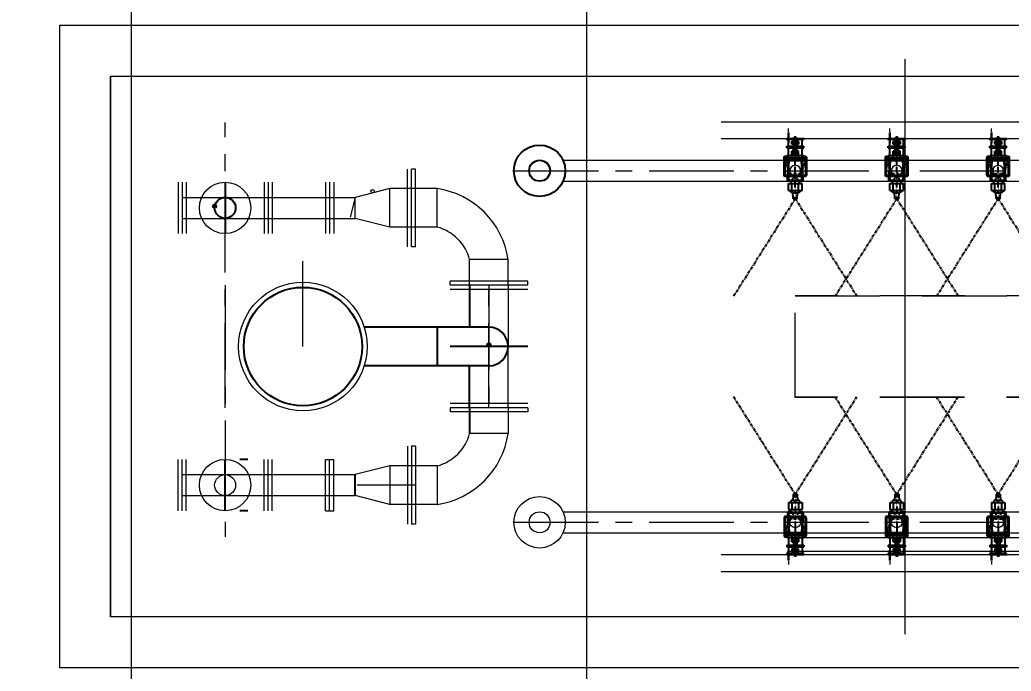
# Model space of a CAD drawing. Header units: inches. Extents: x 702888 to 852715, y 9845 to 271320.
# Drawn here: x 726536 to 729467, y 85984 to 87911 of the extents above; entities that cross this region are included whole.
import ezdxf

# ---------------------------------------------------------------- set-up
doc = ezdxf.new("R2010")
doc.units = ezdxf.units.IN
doc.header["$MEASUREMENT"] = 0
doc.header["$PDMODE"] = 34
for name, pattern in [('CENTER2', [1.125, 0.75, -0.125, 0.125, -0.125]), ('CENTERX2', [4, 2.5, -0.5, 0.5, -0.5]), ('DASHED2', [0.375, 0.25, -0.125]), ('DASHEDX2', [1.5, 1, -0.5]), ('HIDDEN', [9.525, 6.35, -3.175]), ('HIDDEN2', [0.1875, 0.125, -0.0625]), ('PHANTOM2', [31.75, 15.875, -3.175, 3.175, -3.175, 3.175, -3.175])]:
    doc.linetypes.add(name, pattern=pattern)
doc.layers.get('0').update_dxf_attribs({"lineweight": 5})
doc.layers.get('Defpoints').update_dxf_attribs({"lineweight": 5})
for name, color, linetype in [('2 nb', 7, 'Continuous'), ('6nb', 230, 'Continuous'), ('Nozzle', 7, 'Continuous'), ('Riser Support', 7, 'Continuous'), ('stru pipe', 120, 'Continuous')]:
    doc.layers.add(name, color=color, linetype=linetype)
doc.layers.add('chain', color=2, linetype='Continuous', lineweight=5)
doc.dimstyles.new('D1', dxfattribs={"dimscale": 66, "dimtxt": 2.5, "dimasz": 2.5, "dimexe": 1, "dimexo": 1, "dimgap": 1.25, "dimtad": 1, "dimdec": 0, "dimdsep": 46, "dimtxsty": 'Standard', "dimblk": 'OPEN30', "dimcen": 2.5, "dimclrd": 150, "dimclre": 150, "dimclrt": 140, "dimadec": 0, "dimazin": 0, "dimtfac": 1, "dimtdec": 0, "dimtmove": 0, "dimatfit": 3, "dimfxl": 1, "dimtfill": 1, "dimlwd": 13, "dimlwe": 13, "dimarcsym": 0})

# ---------------------------------------------------------------- blocks, each defined once
blk = doc.blocks.new('_Open30')
at = {"color": 0, "linetype": 'ByBlock', "lineweight": -2}
for p, q in [((-1, 0.268), (0, 0)), ((0, 0), (-1, -0.268)), ((0, 0), (-1, 0))]:
    blk.add_line(p, q, dxfattribs=at)
blk = doc.blocks.new('*D152')
at = {"layer": 'chain', "color": 150, "lineweight": 13, "transparency": 16777216}
for p, q in [((730753.7, 90345.9), (726790, 90345.9)), ((726865, 90158.4), (726865, 79780.4)), ((730753.7, 79592.9), (726790, 79592.9))]:
    blk.add_line(p, q, dxfattribs=at)
at = {"layer": 'Defpoints', "color": 0, "transparency": 16777216}
for p in [(730828.7, 90345.9), (726865, 79592.9), (730828.7, 79592.9)]:
    blk.add_point(p, dxfattribs=at)
at = {"layer": 'chain', "color": 150, "lineweight": 13, "transparency": 16777216, "xscale": 187.5, "yscale": 187.5, "zscale": 187.5}
for p, rotation in [((726865, 90345.9), 90), ((726865, 79592.9), 270)]:
    blk.add_blockref('_Open30', p, dxfattribs=dict(at, rotation=rotation))
at = {"layer": 'chain', "color": 140, "transparency": 16777216, "insert": (726677.5, 84969.4), "char_height": 187.5, "attachment_point": 5, "rotation": 90, "bg_fill": 3, "box_fill_scale": 1.25, "bg_fill_color": 256, "bg_fill_true_color": 13158600, "bg_fill_transparency": 0}
blk.add_mtext('10753', dxfattribs=at)
blk = doc.blocks.new('A$C4D81176E')
at = {"layer": 'Nozzle', "color": 2, "linetype": 'PHANTOM2', "ltscale": 0.5}
for q in [(361.3, 4.7), (361.3, -359.7)]:
    blk.add_line((73, -177.5), q, dxfattribs=at)
at = {"layer": 'Nozzle', "color": 2}
for p, q in [((-43.9, -160.2), (-44, -160.6)), ((-44, -160.6), (-44, -161)), ((-44, -194), (-44, -161)), ((-43.8, -159.8), (-43.9, -160.2)), ((-43.6, -159.4), (-43.8, -159.8)), ((-43.4, -159), (-43.6, -159.4)), ((-43.1, -158.7), (-43.4, -159)), ((-42.8, -158.4), (-43.1, -158.7)), ((-42.5, -158.1), (-42.8, -158.4)), ((-42.1, -157.9), (-42.5, -158.1)), ((-41.8, -157.7), (-42.1, -157.9)), ((-41.9, -160.5), (-42, -160.7)), ((-42, -160.7), (-42, -161)), ((-42, -194), (-42, -161)), ((-41.8, -160.3), (-41.9, -160.5)), ((-41.3, -157.6), (-41.8, -157.7)), ((-41.6, -160), (-41.8, -160.3)), ((-41.5, -159.9), (-41.6, -160)), ((-41.2, -159.7), (-41.5, -159.9)), ((-40.9, -157.5), (-41.3, -157.6)), ((-41, -159.6), (-41.2, -159.7)), ((-40.8, -159.5), (-41, -159.6)), ((-40.5, -157.5), (-40.9, -157.5)), ((-40.5, -159.5), (-40.8, -159.5)), ((17.7, -154.5), (-40.5, -157.5)), ((17.7, -156.5), (-40.5, -159.5)), ((-26.3, -156.8), (-26.3, -158.8)), ((4.2, -158.5), (4.2, -196.5)), ((16.7, -158.5), (4.2, -158.5)), ((16.9, -158.5), (16.7, -158.5)), ((17.2, -158.6), (16.9, -158.5)), ((17.4, -158.7), (17.2, -158.6)), ((17.6, -158.8), (17.4, -158.7)), ((17.8, -159), (17.6, -158.8)), ((18.1, -154.5), (17.7, -154.5)), ((17.9, -156.5), (17.7, -156.5)), ((18, -159.2), (17.8, -159)), ((18.2, -156.6), (17.9, -156.5)), ((18.1, -159.5), (18, -159.2)), ((18.5, -154.6), (18.1, -154.5)), ((18.2, -159.7), (18.1, -159.5)), ((18.4, -156.7), (18.2, -156.6)), ((18.2, -160), (18.2, -159.7)), ((18.2, -160), (18.2, -195)), ((28.2, -165), (18.2, -165)), ((18.6, -156.9), (18.4, -156.7)), ((18.9, -154.7), (18.5, -154.6)), ((18.8, -157), (18.6, -156.9)), ((18.9, -157.3), (18.8, -157)), ((19.3, -154.9), (18.9, -154.7)), ((19.1, -157.5), (18.9, -157.3)), ((19.2, -157.7), (19.1, -157.5)), ((19.2, -158), (19.2, -157.7)), ((19.2, -165), (19.2, -158)), ((19.7, -155.1), (19.3, -154.9)), ((20, -155.4), (19.7, -155.1)), ((20.3, -155.7), (20, -155.4)), ((20.5, -156), (20.3, -155.7)), ((20.8, -156.4), (20.5, -156)), ((20.9, -156.8), (20.8, -156.4)), ((21.1, -157.2), (20.9, -156.8)), ((21.2, -157.6), (21.1, -157.2)), ((21.2, -158), (21.2, -157.6)), ((21.2, -165), (21.2, -158)), ((49, -157.5), (28.2, -157.5)), ((28.2, -157.5), (28.2, -197.5)), ((49, -167.5), (28.2, -167.5)), ((49, -157.5), (49, -197.5)), ((49.6, -162.9), (49, -162.7)), ((50.3, -163), (49.6, -162.9)), ((50.9, -163.3), (50.3, -163)), ((51.5, -163.6), (50.9, -163.3)), ((52.1, -164), (51.5, -163.6)), ((52.6, -164.3), (52.1, -164)), ((53.2, -164.8), (52.6, -164.3)), ((53.7, -165.2), (53.2, -164.8)), ((54.1, -165.8), (53.7, -165.2)), ((54.5, -166.3), (54.1, -165.8)), ((54.9, -166.9), (54.5, -166.3)), ((55.2, -167.5), (54.9, -166.9)), ((55.5, -168.1), (55.2, -167.5)), ((55.6, -168.7), (55.5, -168.1)), ((55.8, -169.4), (55.6, -168.7)), ((56, -170.1), (55.8, -169.4)), ((56, -170.8), (56, -170.1)), ((56, -170.8), (56, -184.3)), ((63, -170.8), (56, -170.8)), ((63, -170.8), (63, -171.7)), ((73, -171.7), (63, -171.7)), ((68.7, -177.5), (73, -174.8)), ((73, -171.7), (73, -174.8)), ((-44, -194), (-44, -194.4)), ((-44, -194.4), (-43.9, -194.9)), ((-43.9, -194.9), (-43.8, -195.3)), ((-43.8, -195.3), (-43.6, -195.7)), ((-43.6, -195.7), (-43.4, -196)), ((-43.4, -196), (-43.1, -196.3)), ((-43.1, -196.3), (-42.8, -196.6)), ((-42.8, -196.6), (-42.5, -196.9)), ((-42.5, -196.9), (-42.1, -197.1)), ((-42.1, -197.1), (-41.8, -197.3)), ((-42, -194), (-42, -194.3)), ((-42, -194.3), (-41.9, -194.5)), ((-41.9, -194.5), (-41.8, -194.8)), ((-41.8, -194.8), (-41.6, -195)), ((-41.8, -197.3), (-41.3, -197.4)), ((-41.6, -195), (-41.5, -195.2)), ((-41.5, -195.2), (-41.2, -195.3)), ((-41.3, -197.4), (-40.9, -197.5)), ((-41.2, -195.3), (-41, -195.5)), ((-41, -195.5), (-40.8, -195.5)), ((-40.9, -197.5), (-40.5, -197.5)), ((-40.8, -195.5), (-40.5, -195.5)), ((17.7, -198.5), (-40.5, -195.5)), ((17.7, -200.5), (-40.5, -197.5)), ((-26.3, -196.2), (-26.3, -198.3)), ((16.7, -196.5), (4.2, -196.5)), ((16.7, -196.5), (16.9, -196.5)), ((16.7, -196.5), (16.9, -196.5)), ((16.9, -196.5), (17.2, -196.4)), ((16.9, -196.5), (17.2, -196.4)), ((17.2, -196.4), (17.4, -196.3)), ((17.2, -196.4), (17.4, -196.3)), ((17.4, -196.3), (17.6, -196.2)), ((17.4, -196.3), (17.6, -196.2)), ((17.6, -196.2), (17.8, -196)), ((17.6, -196.2), (17.8, -196)), ((17.7, -198.5), (17.9, -198.5)), ((17.7, -200.5), (18.1, -200.5)), ((17.8, -196), (18, -195.8)), ((17.8, -196), (18, -195.8)), ((17.9, -198.5), (18.2, -198.5)), ((18, -195.8), (18.1, -195.5)), ((18, -195.8), (18.1, -195.5)), ((18.1, -195.5), (18.2, -195.3)), ((18.1, -195.5), (18.2, -195.3)), ((18.1, -200.5), (18.5, -200.4)), ((28.2, -190), (18.2, -190)), ((18.2, -195.3), (18.2, -195)), ((18.2, -195.3), (18.2, -195)), ((18.2, -198.5), (18.4, -198.3)), ((18.4, -198.3), (18.6, -198.2)), ((18.5, -200.4), (18.9, -200.3)), ((18.6, -198.2), (18.8, -198)), ((18.8, -198), (18.9, -197.8)), ((18.9, -197.8), (19.1, -197.5)), ((18.9, -200.3), (19.3, -200.1)), ((19.1, -197.5), (19.2, -197.3)), ((19.2, -190), (19.2, -197)), ((19.2, -197.3), (19.2, -197)), ((19.3, -200.1), (19.7, -199.9)), ((19.7, -199.9), (20, -199.6)), ((20, -199.6), (20.3, -199.3)), ((20.3, -199.3), (20.5, -199)), ((20.5, -199), (20.8, -198.7)), ((20.8, -198.7), (20.9, -198.3)), ((20.9, -198.3), (21.1, -197.9)), ((21.1, -197.9), (21.2, -197.4)), ((21.2, -190), (21.2, -197)), ((21.2, -197.4), (21.2, -197)), ((49, -187.5), (28.2, -187.5)), ((49, -197.5), (28.2, -197.5)), ((49, -192.3), (49.6, -192.2)), ((49.6, -192.2), (50.3, -192)), ((50.3, -192), (50.9, -191.7)), ((50.9, -191.7), (51.5, -191.4)), ((51.5, -191.4), (52.1, -191.1)), ((52.1, -191.1), (52.6, -190.7)), ((52.6, -190.7), (53.2, -190.3)), ((53.2, -190.3), (53.7, -189.8)), ((53.7, -189.8), (54.1, -189.3)), ((54.1, -189.3), (54.5, -188.7)), ((54.5, -188.7), (54.9, -188.2)), ((54.9, -188.2), (55.2, -187.6)), ((55.2, -187.6), (55.4, -187)), ((55.4, -187), (55.6, -186.3)), ((55.6, -186.3), (55.8, -185.7)), ((55.8, -185.7), (55.9, -185)), ((55.9, -185), (56, -184.3)), ((63, -184.4), (56, -184.3)), ((73, -183.5), (63, -183.4)), ((63, -183.4), (63, -184.4)), ((68.7, -177.5), (73, -180.3)), ((73, -180.3), (73, -183.5))]:
    blk.add_line(p, q, dxfattribs=at)
at = {"layer": 'Nozzle', "color": 8, "linetype": 'HIDDEN'}
for p, q in [((8.2, -170.5), (8.2, -184.5)), ((18.2, -170.5), (8.2, -170.5)), ((18.2, -184.5), (8.2, -184.5))]:
    blk.add_line(p, q, dxfattribs=at)
at = {"layer": 'Nozzle', "color": 1, "linetype": 'CENTER2', "ltscale": 0.25}
blk.add_line((73, -177.5), (-46.9, -177.5), dxfattribs=at)
blk = doc.blocks.new('*U297')
at = {"layer": 'chain', "color": 7, "linetype": 'Continuous'}
blk.add_line((-20, -152.9, 0), (-20, -215, 0), dxfattribs=at)
at = {"layer": 'chain', "color": 5, "linetype": 'DASHEDX2'}
blk.add_line((-20, -238.1, 0), (-20, -248.1, 0), dxfattribs=at)
at = {"layer": 'chain', "color": 7, "linetype": 'Continuous'}
blk.add_circle((0, -123, 0), 16.1, dxfattribs=at)
at = {"layer": 'Riser Support', "color": 1, "linetype": 'CENTER2'}
blk.add_line((0, -139.1, 0), (0, -224.7, 0), dxfattribs=at)
at = {"layer": 'Riser Support', "color": 11}
for p, q in [((-25, -152.9, 0), (-25, -167.9, 0)), ((-25, -152.9, 0), (25, -152.9, 0)), ((-25, -160.9, 0), (25, -160.9, 0)), ((-25, -167.9, 0), (25, -167.9, 0)), ((-20, -167.9, 0), (-20, -190.9, 0)), ((-10, -152.9, 0), (-10, -180.9, 0)), ((-10, -180.9, 0), (-10, -173.7, 0)), ((-7.5, -172.9, 0), (7.5, -172.9, 0)), ((-5, -180.9, 0), (-5, -173.7, 0)), ((5, -173.7, 0), (5, -180.9, 0)), ((10, -152.9, 0), (10, -180.9, 0)), ((10, -173.7, 0), (10, -180.9, 0)), ((20, -167.9, 0), (20, -190.9, 0)), ((25, -152.9, 0), (25, -167.9, 0)), ((-25, -190.9, 0), (-25, -195.9, 0)), ((-25, -190.9, 0), (25, -190.9, 0)), ((-25, -195.9, 0), (25, -195.9, 0)), ((-10, -180.9, 0), (10, -180.9, 0)), ((10, -180.9, 0), (-10, -180.9, 0)), ((-10, -201.9, 0), (-10, -209.2, 0)), ((10, -201.9, 0), (-10, -201.9, 0)), ((-5, -189, 0), (-5, -209.2, 0)), ((-4, -195.9, 0), (-4, -180.9, 0)), ((-4, -185.9, 0), (-4, -220.9, 0)), ((4, -195.9, 0), (4, -180.9, 0)), ((4, -185.9, 0), (4, -220.9, 0)), ((5, -209.2, 0), (5, -189, 0)), ((10, -209.2, 0), (10, -201.9, 0)), ((25, -190.9, 0), (25, -195.9, 0)), ((-7.5, -209.9, 0), (7.5, -209.9, 0)), ((-4, -220.9, 0), (4, -220.9, 0))]:
    blk.add_line(p, q, dxfattribs=at)
at = {"layer": 'Riser Support'}
for p, q in [((20, -152.9, 0), (20, -215, 0)), ((-20, -195.9, 0), (-20, -235.9, 0)), ((-20, -195.9, 0), (20, -195.9, 0)), ((-20, -235.9, 0), (-20, -205.9, 0)), ((-4, -211.9, 0), (-4, -205.9, 0)), ((4, -211.9, 0), (4, -205.9, 0))]:
    blk.add_line(p, q, dxfattribs=at)
at = {"layer": 'Riser Support', "color": 11, "linetype": 'HIDDEN'}
for p, q in [((-5, -180.9, 0), (-5, -195.9, 0)), ((5, -180.9, 0), (5, -195.9, 0))]:
    blk.add_line(p, q, dxfattribs=at)
at = {"layer": 'Riser Support', "color": 1, "linetype": 'CENTER2', "ltscale": 200}
blk.add_line((0, -223.9, 0), (0, -193.9, 0), dxfattribs=at)
at = {"layer": 'Riser Support', "elevation": 0}
for points in [[(25, -165.9), (28.5, -165.9, 0.414214), (33, -161.4), (33, -110.4, 0.414214), (28.5, -105.9), (-28.5, -105.9, 0.414214), (-33, -110.4), (-33, -161.4, 0.414214), (-28.5, -165.9), (-25, -165.9)], [(25, -162.9), (28.5, -162.9, 0.414214), (30, -161.4), (30, -110.4, 0.414214), (28.5, -108.9), (-28.5, -108.9, 0.414214), (-30, -110.4), (-30, -161.4, 0.414214), (-28.5, -162.9), (-25, -162.9)]]:
    blk.add_lwpolyline(points, format="xyb", dxfattribs=at)
at = {"layer": 'Riser Support', "linetype": 'HIDDEN2', "ltscale": 0.75, "elevation": 0}
for points in [[(25, -165.9), (28.5, -165.9, 0.414214), (33, -161.4), (18, -115.4, 0.414214), (13.5, -110.9), (-13.5, -110.9, 0.414214), (-18, -115.4), (-33, -161.4, 0.414214), (-28.5, -165.9), (-25, -165.9)], [(25, -162.9), (28.5, -162.9, 0.414214), (30, -161.4), (15, -115.4, 0.414214), (13.5, -113.9), (-13.5, -113.9, 0.414214), (-15, -115.4), (-30, -161.4, 0.414214), (-28.5, -162.9), (-25, -162.9)]]:
    blk.add_lwpolyline(points, format="xyb", dxfattribs=at)
at = {"layer": 'Riser Support', "elevation": 0}
blk.add_lwpolyline([(25, -215), (-25, -215), (-25, -218), (25, -218), (25, -215)], dxfattribs=at)
at = {"layer": 'Riser Support', "color": 11}
for centre, radius, start, end in [((-7.5, -177.4, 0), 4.44, 55.6903, 124.3097), ((0, -189.5, 0), 16.6, 72.4519, 107.5481), ((7.5, -177.4, 0), 4.44, 55.6903, 124.3097), ((-7.5, -205.5, 0), 4.44, 235.6903, 304.3097), ((0, -193.4, 0), 16.6, 252.4519, 287.5481), ((7.5, -205.5, 0), 4.44, 235.6903, 304.3097)]:
    blk.add_arc(centre, radius, start, end, dxfattribs=at)
at = {"color": 0, "linetype": 'ByBlock', "lineweight": -2, "extrusion": (0, 0, -1), "xscale": -1, "zscale": -1, "rotation": 270}
blk.add_blockref('A$C4D81176E', (177.5, -113.2, 0), dxfattribs=at)
blk = doc.blocks.new('*U315')
at = {"layer": 'chain', "color": 0, "linetype": 'ByBlock', "lineweight": -2, "transparency": 16777216}
for p in [(0, 0), (300, 0)]:
    blk.add_blockref('*U297', p, dxfattribs=at)
blk = doc.blocks.new('*U295')
at = {"layer": 'chain', "color": 7, "linetype": 'Continuous'}
blk.add_line((-20, -152.9, 0), (-20, -215, 0), dxfattribs=at)
at = {"layer": 'chain', "color": 5, "linetype": 'DASHEDX2'}
blk.add_line((-20, -238.1, 0), (-20, -248.1, 0), dxfattribs=at)
at = {"layer": 'chain', "color": 7, "linetype": 'Continuous'}
blk.add_circle((0, -123, 0), 16.1, dxfattribs=at)
at = {"layer": 'Riser Support', "color": 1, "linetype": 'CENTER2'}
blk.add_line((0, -139.1, 0), (0, -224.7, 0), dxfattribs=at)
at = {"layer": 'Riser Support', "color": 11}
for p, q in [((-25, -152.9, 0), (-25, -167.9, 0)), ((-25, -152.9, 0), (25, -152.9, 0)), ((-25, -160.9, 0), (25, -160.9, 0)), ((-25, -167.9, 0), (25, -167.9, 0)), ((-20, -167.9, 0), (-20, -190.9, 0)), ((-10, -152.9, 0), (-10, -180.9, 0)), ((-10, -180.9, 0), (-10, -173.7, 0)), ((-7.5, -172.9, 0), (7.5, -172.9, 0)), ((-5, -180.9, 0), (-5, -173.7, 0)), ((5, -173.7, 0), (5, -180.9, 0)), ((10, -152.9, 0), (10, -180.9, 0)), ((10, -173.7, 0), (10, -180.9, 0)), ((20, -167.9, 0), (20, -190.9, 0)), ((25, -152.9, 0), (25, -167.9, 0)), ((-25, -190.9, 0), (-25, -195.9, 0)), ((-25, -190.9, 0), (25, -190.9, 0)), ((-25, -195.9, 0), (25, -195.9, 0)), ((-10, -180.9, 0), (10, -180.9, 0)), ((10, -180.9, 0), (-10, -180.9, 0)), ((-10, -201.9, 0), (-10, -209.2, 0)), ((10, -201.9, 0), (-10, -201.9, 0)), ((-5, -189, 0), (-5, -209.2, 0)), ((-4, -195.9, 0), (-4, -180.9, 0)), ((-4, -185.9, 0), (-4, -220.9, 0)), ((4, -195.9, 0), (4, -180.9, 0)), ((4, -185.9, 0), (4, -220.9, 0)), ((5, -209.2, 0), (5, -189, 0)), ((10, -209.2, 0), (10, -201.9, 0)), ((25, -190.9, 0), (25, -195.9, 0)), ((-7.5, -209.9, 0), (7.5, -209.9, 0)), ((-4, -220.9, 0), (4, -220.9, 0))]:
    blk.add_line(p, q, dxfattribs=at)
at = {"layer": 'Riser Support'}
for p, q in [((20, -152.9, 0), (20, -215, 0)), ((-20, -195.9, 0), (-20, -235.9, 0)), ((-20, -195.9, 0), (20, -195.9, 0)), ((-20, -235.9, 0), (-20, -205.9, 0)), ((-4, -211.9, 0), (-4, -205.9, 0)), ((4, -211.9, 0), (4, -205.9, 0))]:
    blk.add_line(p, q, dxfattribs=at)
at = {"layer": 'Riser Support', "color": 11, "linetype": 'HIDDEN'}
for p, q in [((-5, -180.9, 0), (-5, -195.9, 0)), ((5, -180.9, 0), (5, -195.9, 0))]:
    blk.add_line(p, q, dxfattribs=at)
at = {"layer": 'Riser Support', "color": 1, "linetype": 'CENTER2', "ltscale": 200}
blk.add_line((0, -223.9, 0), (0, -193.9, 0), dxfattribs=at)
at = {"layer": 'Riser Support', "elevation": 0}
for points in [[(25, -165.9), (28.5, -165.9, 0.414214), (33, -161.4), (33, -110.4, 0.414214), (28.5, -105.9), (-28.5, -105.9, 0.414214), (-33, -110.4), (-33, -161.4, 0.414214), (-28.5, -165.9), (-25, -165.9)], [(25, -162.9), (28.5, -162.9, 0.414214), (30, -161.4), (30, -110.4, 0.414214), (28.5, -108.9), (-28.5, -108.9, 0.414214), (-30, -110.4), (-30, -161.4, 0.414214), (-28.5, -162.9), (-25, -162.9)]]:
    blk.add_lwpolyline(points, format="xyb", dxfattribs=at)
at = {"layer": 'Riser Support', "linetype": 'HIDDEN2', "ltscale": 0.75, "elevation": 0}
for points in [[(25, -165.9), (28.5, -165.9, 0.414214), (33, -161.4), (18, -115.4, 0.414214), (13.5, -110.9), (-13.5, -110.9, 0.414214), (-18, -115.4), (-33, -161.4, 0.414214), (-28.5, -165.9), (-25, -165.9)], [(25, -162.9), (28.5, -162.9, 0.414214), (30, -161.4), (15, -115.4, 0.414214), (13.5, -113.9), (-13.5, -113.9, 0.414214), (-15, -115.4), (-30, -161.4, 0.414214), (-28.5, -162.9), (-25, -162.9)]]:
    blk.add_lwpolyline(points, format="xyb", dxfattribs=at)
at = {"layer": 'Riser Support', "elevation": 0}
blk.add_lwpolyline([(25, -215), (-25, -215), (-25, -218), (25, -218), (25, -215)], dxfattribs=at)
at = {"layer": 'Riser Support', "color": 11}
for centre, radius, start, end in [((-7.5, -177.4, 0), 4.44, 55.6903, 124.3097), ((0, -189.5, 0), 16.6, 72.4519, 107.5481), ((7.5, -177.4, 0), 4.44, 55.6903, 124.3097), ((-7.5, -205.5, 0), 4.44, 235.6903, 304.3097), ((0, -193.4, 0), 16.6, 252.4519, 287.5481), ((7.5, -205.5, 0), 4.44, 235.6903, 304.3097)]:
    blk.add_arc(centre, radius, start, end, dxfattribs=at)
at = {"color": 0, "linetype": 'ByBlock', "lineweight": -2, "extrusion": (0, 0, -1), "xscale": -1, "zscale": -1, "rotation": 270}
blk.add_blockref('A$C4D81176E', (177.5, -113.2, 0), dxfattribs=at)
blk = doc.blocks.new('*U308')
at = {"layer": 'chain', "color": 0, "linetype": 'ByBlock', "lineweight": -2, "transparency": 16777216}
for p in [(0, 0), (300, 0), (600, 0)]:
    blk.add_blockref('*U295', p, dxfattribs=at)
blk = doc.blocks.new('*U300')
at = {"layer": 'chain', "color": 7, "linetype": 'Continuous'}
blk.add_line((-20, -152.9, 0), (-20, -215, 0), dxfattribs=at)
at = {"layer": 'chain', "color": 5, "linetype": 'DASHEDX2'}
blk.add_line((-20, -238.1, 0), (-20, -248.1, 0), dxfattribs=at)
at = {"layer": 'chain', "color": 7, "linetype": 'Continuous'}
blk.add_circle((0, -123, 0), 16.1, dxfattribs=at)
at = {"layer": 'Riser Support', "color": 1, "linetype": 'CENTER2'}
blk.add_line((0, -139.1, 0), (0, -224.7, 0), dxfattribs=at)
at = {"layer": 'Riser Support', "color": 11}
for p, q in [((-25, -152.9, 0), (-25, -167.9, 0)), ((-25, -152.9, 0), (25, -152.9, 0)), ((-25, -160.9, 0), (25, -160.9, 0)), ((-25, -167.9, 0), (25, -167.9, 0)), ((-20, -167.9, 0), (-20, -190.9, 0)), ((-10, -152.9, 0), (-10, -180.9, 0)), ((-10, -180.9, 0), (-10, -173.7, 0)), ((-7.5, -172.9, 0), (7.5, -172.9, 0)), ((-5, -180.9, 0), (-5, -173.7, 0)), ((5, -173.7, 0), (5, -180.9, 0)), ((10, -152.9, 0), (10, -180.9, 0)), ((10, -173.7, 0), (10, -180.9, 0)), ((20, -167.9, 0), (20, -190.9, 0)), ((25, -152.9, 0), (25, -167.9, 0)), ((-25, -190.9, 0), (-25, -195.9, 0)), ((-25, -190.9, 0), (25, -190.9, 0)), ((-25, -195.9, 0), (25, -195.9, 0)), ((-10, -180.9, 0), (10, -180.9, 0)), ((10, -180.9, 0), (-10, -180.9, 0)), ((-10, -201.9, 0), (-10, -209.2, 0)), ((10, -201.9, 0), (-10, -201.9, 0)), ((-5, -189, 0), (-5, -209.2, 0)), ((-4, -195.9, 0), (-4, -180.9, 0)), ((-4, -185.9, 0), (-4, -220.9, 0)), ((4, -195.9, 0), (4, -180.9, 0)), ((4, -185.9, 0), (4, -220.9, 0)), ((5, -209.2, 0), (5, -189, 0)), ((10, -209.2, 0), (10, -201.9, 0)), ((25, -190.9, 0), (25, -195.9, 0)), ((-7.5, -209.9, 0), (7.5, -209.9, 0)), ((-4, -220.9, 0), (4, -220.9, 0))]:
    blk.add_line(p, q, dxfattribs=at)
at = {"layer": 'Riser Support'}
for p, q in [((20, -152.9, 0), (20, -215, 0)), ((-20, -195.9, 0), (-20, -235.9, 0)), ((-20, -195.9, 0), (20, -195.9, 0)), ((-20, -235.9, 0), (-20, -205.9, 0)), ((-4, -211.9, 0), (-4, -205.9, 0)), ((4, -211.9, 0), (4, -205.9, 0))]:
    blk.add_line(p, q, dxfattribs=at)
at = {"layer": 'Riser Support', "color": 11, "linetype": 'HIDDEN'}
for p, q in [((-5, -180.9, 0), (-5, -195.9, 0)), ((5, -180.9, 0), (5, -195.9, 0))]:
    blk.add_line(p, q, dxfattribs=at)
at = {"layer": 'Riser Support', "color": 1, "linetype": 'CENTER2', "ltscale": 200}
blk.add_line((0, -223.9, 0), (0, -193.9, 0), dxfattribs=at)
at = {"layer": 'Riser Support', "elevation": 0}
for points in [[(25, -165.9), (28.5, -165.9, 0.414214), (33, -161.4), (33, -110.4, 0.414214), (28.5, -105.9), (-28.5, -105.9, 0.414214), (-33, -110.4), (-33, -161.4, 0.414214), (-28.5, -165.9), (-25, -165.9)], [(25, -162.9), (28.5, -162.9, 0.414214), (30, -161.4), (30, -110.4, 0.414214), (28.5, -108.9), (-28.5, -108.9, 0.414214), (-30, -110.4), (-30, -161.4, 0.414214), (-28.5, -162.9), (-25, -162.9)]]:
    blk.add_lwpolyline(points, format="xyb", dxfattribs=at)
at = {"layer": 'Riser Support', "linetype": 'HIDDEN2', "ltscale": 0.75, "elevation": 0}
for points in [[(25, -165.9), (28.5, -165.9, 0.414214), (33, -161.4), (18, -115.4, 0.414214), (13.5, -110.9), (-13.5, -110.9, 0.414214), (-18, -115.4), (-33, -161.4, 0.414214), (-28.5, -165.9), (-25, -165.9)], [(25, -162.9), (28.5, -162.9, 0.414214), (30, -161.4), (15, -115.4, 0.414214), (13.5, -113.9), (-13.5, -113.9, 0.414214), (-15, -115.4), (-30, -161.4, 0.414214), (-28.5, -162.9), (-25, -162.9)]]:
    blk.add_lwpolyline(points, format="xyb", dxfattribs=at)
at = {"layer": 'Riser Support', "elevation": 0}
blk.add_lwpolyline([(25, -215), (-25, -215), (-25, -218), (25, -218), (25, -215)], dxfattribs=at)
at = {"layer": 'Riser Support', "color": 11}
for centre, radius, start, end in [((-7.5, -177.4, 0), 4.44, 55.6903, 124.3097), ((0, -189.5, 0), 16.6, 72.4519, 107.5481), ((7.5, -177.4, 0), 4.44, 55.6903, 124.3097), ((-7.5, -205.5, 0), 4.44, 235.6903, 304.3097), ((0, -193.4, 0), 16.6, 252.4519, 287.5481), ((7.5, -205.5, 0), 4.44, 235.6903, 304.3097)]:
    blk.add_arc(centre, radius, start, end, dxfattribs=at)
at = {"color": 0, "linetype": 'ByBlock', "lineweight": -2, "extrusion": (0, 0, -1), "xscale": -1, "zscale": -1, "rotation": 270}
blk.add_blockref('A$C4D81176E', (177.5, -113.2, 0), dxfattribs=at)
blk = doc.blocks.new('*U296')
at = {"layer": 'chain', "color": 0, "linetype": 'ByBlock', "lineweight": -2, "transparency": 16777216}
for p in [(0, 0), (300, 0)]:
    blk.add_blockref('*U300', p, dxfattribs=at)
blk = doc.blocks.new('*U299')
at = {"layer": 'chain', "color": 7, "linetype": 'Continuous'}
blk.add_line((-20, -152.9, 0), (-20, -215, 0), dxfattribs=at)
at = {"layer": 'chain', "color": 5, "linetype": 'DASHEDX2'}
blk.add_line((-20, -238.1, 0), (-20, -248.1, 0), dxfattribs=at)
at = {"layer": 'chain', "color": 7, "linetype": 'Continuous'}
blk.add_circle((0, -123, 0), 16.1, dxfattribs=at)
at = {"layer": 'Riser Support', "color": 1, "linetype": 'CENTER2'}
blk.add_line((0, -139.1, 0), (0, -224.7, 0), dxfattribs=at)
at = {"layer": 'Riser Support', "color": 11}
for p, q in [((-25, -152.9, 0), (-25, -167.9, 0)), ((-25, -152.9, 0), (25, -152.9, 0)), ((-25, -160.9, 0), (25, -160.9, 0)), ((-25, -167.9, 0), (25, -167.9, 0)), ((-20, -167.9, 0), (-20, -190.9, 0)), ((-10, -152.9, 0), (-10, -180.9, 0)), ((-10, -180.9, 0), (-10, -173.7, 0)), ((-7.5, -172.9, 0), (7.5, -172.9, 0)), ((-5, -180.9, 0), (-5, -173.7, 0)), ((5, -173.7, 0), (5, -180.9, 0)), ((10, -152.9, 0), (10, -180.9, 0)), ((10, -173.7, 0), (10, -180.9, 0)), ((20, -167.9, 0), (20, -190.9, 0)), ((25, -152.9, 0), (25, -167.9, 0)), ((-25, -190.9, 0), (-25, -195.9, 0)), ((-25, -190.9, 0), (25, -190.9, 0)), ((-25, -195.9, 0), (25, -195.9, 0)), ((-10, -180.9, 0), (10, -180.9, 0)), ((10, -180.9, 0), (-10, -180.9, 0)), ((-10, -201.9, 0), (-10, -209.2, 0)), ((10, -201.9, 0), (-10, -201.9, 0)), ((-5, -189, 0), (-5, -209.2, 0)), ((-4, -195.9, 0), (-4, -180.9, 0)), ((-4, -185.9, 0), (-4, -220.9, 0)), ((4, -195.9, 0), (4, -180.9, 0)), ((4, -185.9, 0), (4, -220.9, 0)), ((5, -209.2, 0), (5, -189, 0)), ((10, -209.2, 0), (10, -201.9, 0)), ((25, -190.9, 0), (25, -195.9, 0)), ((-7.5, -209.9, 0), (7.5, -209.9, 0)), ((-4, -220.9, 0), (4, -220.9, 0))]:
    blk.add_line(p, q, dxfattribs=at)
at = {"layer": 'Riser Support'}
for p, q in [((20, -152.9, 0), (20, -215, 0)), ((-20, -195.9, 0), (-20, -235.9, 0)), ((-20, -195.9, 0), (20, -195.9, 0)), ((-20, -235.9, 0), (-20, -205.9, 0)), ((-4, -211.9, 0), (-4, -205.9, 0)), ((4, -211.9, 0), (4, -205.9, 0))]:
    blk.add_line(p, q, dxfattribs=at)
at = {"layer": 'Riser Support', "color": 11, "linetype": 'HIDDEN'}
for p, q in [((-5, -180.9, 0), (-5, -195.9, 0)), ((5, -180.9, 0), (5, -195.9, 0))]:
    blk.add_line(p, q, dxfattribs=at)
at = {"layer": 'Riser Support', "color": 1, "linetype": 'CENTER2', "ltscale": 200}
blk.add_line((0, -223.9, 0), (0, -193.9, 0), dxfattribs=at)
at = {"layer": 'Riser Support', "elevation": 0}
for points in [[(25, -165.9), (28.5, -165.9, 0.414214), (33, -161.4), (33, -110.4, 0.414214), (28.5, -105.9), (-28.5, -105.9, 0.414214), (-33, -110.4), (-33, -161.4, 0.414214), (-28.5, -165.9), (-25, -165.9)], [(25, -162.9), (28.5, -162.9, 0.414214), (30, -161.4), (30, -110.4, 0.414214), (28.5, -108.9), (-28.5, -108.9, 0.414214), (-30, -110.4), (-30, -161.4, 0.414214), (-28.5, -162.9), (-25, -162.9)]]:
    blk.add_lwpolyline(points, format="xyb", dxfattribs=at)
at = {"layer": 'Riser Support', "linetype": 'HIDDEN2', "ltscale": 0.75, "elevation": 0}
for points in [[(25, -165.9), (28.5, -165.9, 0.414214), (33, -161.4), (18, -115.4, 0.414214), (13.5, -110.9), (-13.5, -110.9, 0.414214), (-18, -115.4), (-33, -161.4, 0.414214), (-28.5, -165.9), (-25, -165.9)], [(25, -162.9), (28.5, -162.9, 0.414214), (30, -161.4), (15, -115.4, 0.414214), (13.5, -113.9), (-13.5, -113.9, 0.414214), (-15, -115.4), (-30, -161.4, 0.414214), (-28.5, -162.9), (-25, -162.9)]]:
    blk.add_lwpolyline(points, format="xyb", dxfattribs=at)
at = {"layer": 'Riser Support', "elevation": 0}
blk.add_lwpolyline([(25, -215), (-25, -215), (-25, -218), (25, -218), (25, -215)], dxfattribs=at)
at = {"layer": 'Riser Support', "color": 11}
for centre, radius, start, end in [((-7.5, -177.4, 0), 4.44, 55.6903, 124.3097), ((0, -189.5, 0), 16.6, 72.4519, 107.5481), ((7.5, -177.4, 0), 4.44, 55.6903, 124.3097), ((-7.5, -205.5, 0), 4.44, 235.6903, 304.3097), ((0, -193.4, 0), 16.6, 252.4519, 287.5481), ((7.5, -205.5, 0), 4.44, 235.6903, 304.3097)]:
    blk.add_arc(centre, radius, start, end, dxfattribs=at)
at = {"color": 0, "linetype": 'ByBlock', "lineweight": -2, "extrusion": (0, 0, -1), "xscale": -1, "zscale": -1, "rotation": 270}
blk.add_blockref('A$C4D81176E', (177.5, -113.2, 0), dxfattribs=at)
blk = doc.blocks.new('*U317')
at = {"layer": 'chain', "color": 0, "linetype": 'ByBlock', "lineweight": -2, "transparency": 16777216}
for p in [(0, 0), (300, 0), (600, 0)]:
    blk.add_blockref('*U299', p, dxfattribs=at)
blk = doc.blocks.new('A$C3bb54d8b')
for p, q in [((-19243, -8237.56), (-19243, -6337.56)), ((-19243, -6337.56), (-2418, -6337.56)), ((-19093, -8087.56), (-19093, -6487.56)), ((-19093, -6487.56), (-2568, -6487.56)), ((-19093, -6487.56), (-19093, -8087.56)), ((-2568, -8087.56), (-19093, -8087.56)), ((-2418, -8237.56), (-19243, -8237.56))]:
    blk.add_line(p, q)
at = {"color": 1, "linetype": 'CENTERX2', "ltscale": 100}
for p, q in [((-18754, -7468.56), (-18754, -6624.97)), ((-18191, -6762.56), (-18203, -6762.56)), ((-17900, -6767.56), (-3068.04, -6767.56)), ((-18754, -7106.56), (-18754, -7850.15)), ((-18089, -7106.56), (-18089, -7094.56)), ((-17974, -7468.56), (-17974, -7094.56)), ((-17974, -7106.56), (-17974, -7480.56)), ((-18089, -7468.56), (-18089, -7480.56)), ((-18191, -7697.56), (-18363.96, -7697.56)), ((-18191, -7812.56), (-18203, -7812.56)), ((-17900, -7807.56), (-3068.04, -7807.56))]:
    blk.add_line(p, q, dxfattribs=at)
at = {"color": 1, "linetype": 'DASHED2', "ltscale": 1000}
blk.add_lwpolyline([(-3068.04, -7437.56), (-17068.04, -7437.56), (-17068.04, -7137.56), (-3068.04, -7137.56)], close=True, dxfattribs=at)
at = {"layer": '2 nb'}
for p, q in [((-18754, -6801.56), (-18754, -6953.56)), ((-18754, -7773.56), (-18754, -7621.56))]:
    blk.add_line(p, q, dxfattribs=at)
for centre, radius in [((-17824, -6767.56), 76), ((-17824, -6767.56), 76), ((-17824, -6767.56), 31), ((-17824, -6767.56), 31), ((-18754, -6877.56), 31), ((-18785, -6872.56), 5), ((-17974, -7282.56), 5)]:
    blk.add_circle(centre, radius, dxfattribs=at)
at = {"layer": '6nb'}
for p, q in [((-18687, -7621.56), (-18711, -7621.56)), ((-18369, -7728.56), (-18369, -7666.56)), ((-18687, -7773.56), (-18711, -7773.56))]:
    blk.add_line(p, q, dxfattribs=at)
blk.add_circle((-18524, -7287.56), 175, dxfattribs=at)
at = {"layer": 'chain', "color": 5, "linetype": 'DASHEDX2'}
for p, q in [((-17286.99, -6622.56), (-2849.1, -6622.56)), ((-17286.99, -6672.56), (-2849.1, -6672.56)), ((-17286.99, -7902.56), (-2849.1, -7902.56)), ((-17286.99, -7952.56), (-2849.1, -7952.56))]:
    blk.add_line(p, q, dxfattribs=at)
at = {"layer": 'chain', "color": 3}
for p, q in [((-17754.61, -6736.56), (-2849.1, -6736.56)), ((-18215, -6992.56), (-18215, -6762.56)), ((-18203, -6992.56), (-18203, -6762.56)), ((-18191, -6992.56), (-18191, -6762.56)), ((-17754.61, -6798.56), (-2849.1, -6798.56)), ((-18893, -6801.56), (-18893, -6953.56)), ((-18881, -6801.56), (-18881, -6953.56)), ((-18881, -6801.56), (-18881, -6953.56)), ((-18869, -6801.56), (-18869, -6953.56)), ((-18639, -6801.56), (-18639, -6953.56)), ((-18627, -6801.56), (-18627, -6953.56)), ((-18615, -6801.56), (-18615, -6953.56)), ((-18457, -6801.56), (-18457, -6953.56)), ((-18445, -6801.56), (-18445, -6953.56)), ((-18433, -6801.56), (-18433, -6953.56)), ((-18267, -6820.56), (-18369, -6846.56)), ((-18267, -6934.56), (-18267, -6820.56)), ((-18127, -6820.56), (-18267, -6820.56)), ((-18127, -6934.38), (-18127, -6820.56)), ((-18881, -6846.56), (-18369, -6846.56)), ((-18369, -6846.56), (-18383.84, -6904.78)), ((-18369, -6908.56), (-18369, -6846.56)), ((-18881, -6908.56), (-18369, -6908.56)), ((-18267, -6934.56), (-18369, -6908.56)), ((-18126.32, -6934.56), (-18267, -6934.56)), ((-18191, -6992.56), (-18203, -6992.56)), ((-18031, -7106.56), (-18031, -7030.38)), ((-17917.16, -7030.56), (-18030.95, -7030.56)), ((-17917, -7106.56), (-17917, -7030.56)), ((-17859, -7094.56), (-18089, -7094.56)), ((-17859, -7106.56), (-18089, -7106.56)), ((-17859, -7106.56), (-18089, -7106.56)), ((-17859, -7118.56), (-18089, -7118.56)), ((-17917, -7106.56), (-17917, -7287.56)), ((-17859, -7106.56), (-17859, -7094.56)), ((-17917, -7468.56), (-17917, -7287.56)), ((-17859, -7456.56), (-18089, -7456.56)), ((-17859, -7468.56), (-18089, -7468.56)), ((-17859, -7468.56), (-18089, -7468.56)), ((-17917, -7468.56), (-17917, -7544.56)), ((-17859, -7468.56), (-17859, -7480.56)), ((-17859, -7480.56), (-18089, -7480.56)), ((-17917.16, -7544.56), (-18030.95, -7544.56)), ((-18215, -7582.56), (-18215, -7812.56)), ((-18203, -7582.56), (-18203, -7812.56)), ((-18191, -7582.56), (-18203, -7582.56)), ((-18191, -7582.56), (-18191, -7812.56)), ((-18893, -7773.56), (-18893, -7621.56)), ((-18881, -7773.56), (-18881, -7621.56)), ((-18881, -7773.56), (-18881, -7621.56)), ((-18869, -7773.56), (-18869, -7621.56)), ((-18639, -7773.56), (-18639, -7621.56)), ((-18627, -7773.56), (-18627, -7621.56)), ((-18615, -7773.56), (-18615, -7621.56)), ((-18457, -7621.56), (-18433, -7621.56)), ((-18457, -7773.56), (-18457, -7621.56)), ((-18445, -7773.56), (-18445, -7621.56)), ((-18433, -7773.56), (-18433, -7621.56)), ((-18267, -7640.56), (-18369, -7666.56)), ((-18267, -7640.56), (-18267, -7754.56)), ((-18126.32, -7640.56), (-18267, -7640.56)), ((-18127, -7640.75), (-18127, -7754.56)), ((-18881, -7666.56), (-18369, -7666.56)), ((-18369, -7728.56), (-18369, -7666.56)), ((-18881, -7728.56), (-18369, -7728.56)), ((-18267, -7754.56), (-18369, -7728.56)), ((-18127, -7754.56), (-18267, -7754.56)), ((-18457, -7773.56), (-18433, -7773.56)), ((-17754.61, -7776.56), (-2902.93, -7776.56)), ((-17754.61, -7838.56), (-2902.93, -7838.56))]:
    blk.add_line(p, q, dxfattribs=at)
at = {"layer": 'chain', "color": 7, "linetype": 'Continuous'}
for p, q in [((-18524, -7287.56), (-18524, -7034.67)), ((-17088.04, -7852.46), (-2948.04, -7852.46)), ((-17088.04, -7892.46), (-2948.04, -7892.46))]:
    blk.add_line(p, q, dxfattribs=at)
at = {"layer": 'chain', "color": 3}
for centre, radius in [((-17824, -6767.56), 76), ((-17824, -6767.56), 31), ((-18754, -6877.56), 76), ((-18318, -6828.56), 5), ((-18754, -7697.56), 76), ((-18754, -7697.56), 31), ((-17824, -7807.56), 76), ((-17824, -7807.56), 31)]:
    blk.add_circle(centre, radius, dxfattribs=at)
at = {"layer": 'chain', "color": 7, "linetype": 'Continuous'}
blk.add_circle((-18524, -7287.56), 190, dxfattribs=at)
at = {"layer": 'chain', "color": 3}
for centre, radius, start, end in [((-18162.28, -7065.66), 247.63, 8.14875, 81.80814), ((-18162.28, -7065.66), 135.94, 14.96288, 74.95666), ((-18162.28, -7509.46), 135.94, 285.04334, 345.03712), ((-18162.28, -7509.46), 247.63, 278.19186, 351.85125)]:
    blk.add_arc(centre, radius, start, end, dxfattribs=at)
at = {"layer": 'stru pipe'}
for p, q in [((-18031, -7106.56), (-18031, -7230.56)), ((-17974, -7230.56), (-18342.75, -7230.56)), ((-18127, -7230.56), (-18127, -7344.56)), ((-17859, -7287.56), (-18089, -7287.56)), ((-17859, -7287.56), (-18089, -7287.56)), ((-17974, -7344.56), (-18342.75, -7344.56)), ((-18031, -7468.56), (-18031, -7344.56)), ((-18031, -7468.56), (-18031, -7544.75))]:
    blk.add_line(p, q, dxfattribs=at)
blk.add_arc((-17974, -7287.56), 57, 270, 90, dxfattribs=at)
blk.add_arc((-17974, -7287.56), 57, 270, 90, dxfattribs=at)
at = {"layer": 'chain', "color": 7, "linetype": 'Continuous', "xscale": -1, "rotation": 180}
for name, p in [('*U317', (-17068.04, -6890.61, 0)), ('*U296', (-16768.04, -6890.61, 0))]:
    blk.add_blockref(name, p, dxfattribs=at)
at = {"layer": 'chain', "color": 7, "linetype": 'Continuous'}
for name, p in [('*U308', (-17068.04, -7684.51, 0)), ('*U315', (-16768.04, -7684.51, 0))]:
    blk.add_blockref(name, p, dxfattribs=at)

msp = doc.modelspace()

# ---------------------------------------------------------------- linework, layer by layer
at = {"color": 8}
msp.add_line((729153.868, 86094.124), (729153.868, 87794.124), dxfattribs=at)
at = {"color": 1, "linetype": 'DASHED2', "ltscale": 1000}
for p, q in [((728828.868, 86794.124), (728828.868, 87094.124)), ((728828.868, 87094.124), (742828.868, 87094.124)), ((742828.868, 87094.124), (728828.868, 87094.124)), ((742828.868, 86794.124), (728828.868, 86794.124))]:
    msp.add_line(p, q, dxfattribs=at)
at = {"color": 1}
msp.add_lwpolyline([(812126.582, 98876.167), (728211.764, 98876.167), (728211.764, 74112.45), (812126.582, 74112.45)], close=True, dxfattribs=at)

# ---------------------------------------------------------------- next in the draw order: dimensions: what is measured, and where the dimension line sits
at = {"layer": 'chain', "color": 1}
dim = msp.add_linear_dim(base=(726865.044, 79592.915), p1=(730828.668, 90345.931), p2=(730828.668, 79592.915), angle=90, dimstyle='D1', override={"dimscale": 75}, dxfattribs=at)
dim.commit()
dim.dimension.update_dxf_attribs({"geometry": '*D152', "text_midpoint": (726677.544, 84969.423)})

# ---------------------------------------------------------------- next in the draw order: block references
msp.add_blockref('A$C3bb54d8b', (745896.712, 94232.263))

doc.saveas('drawing.dxf')
